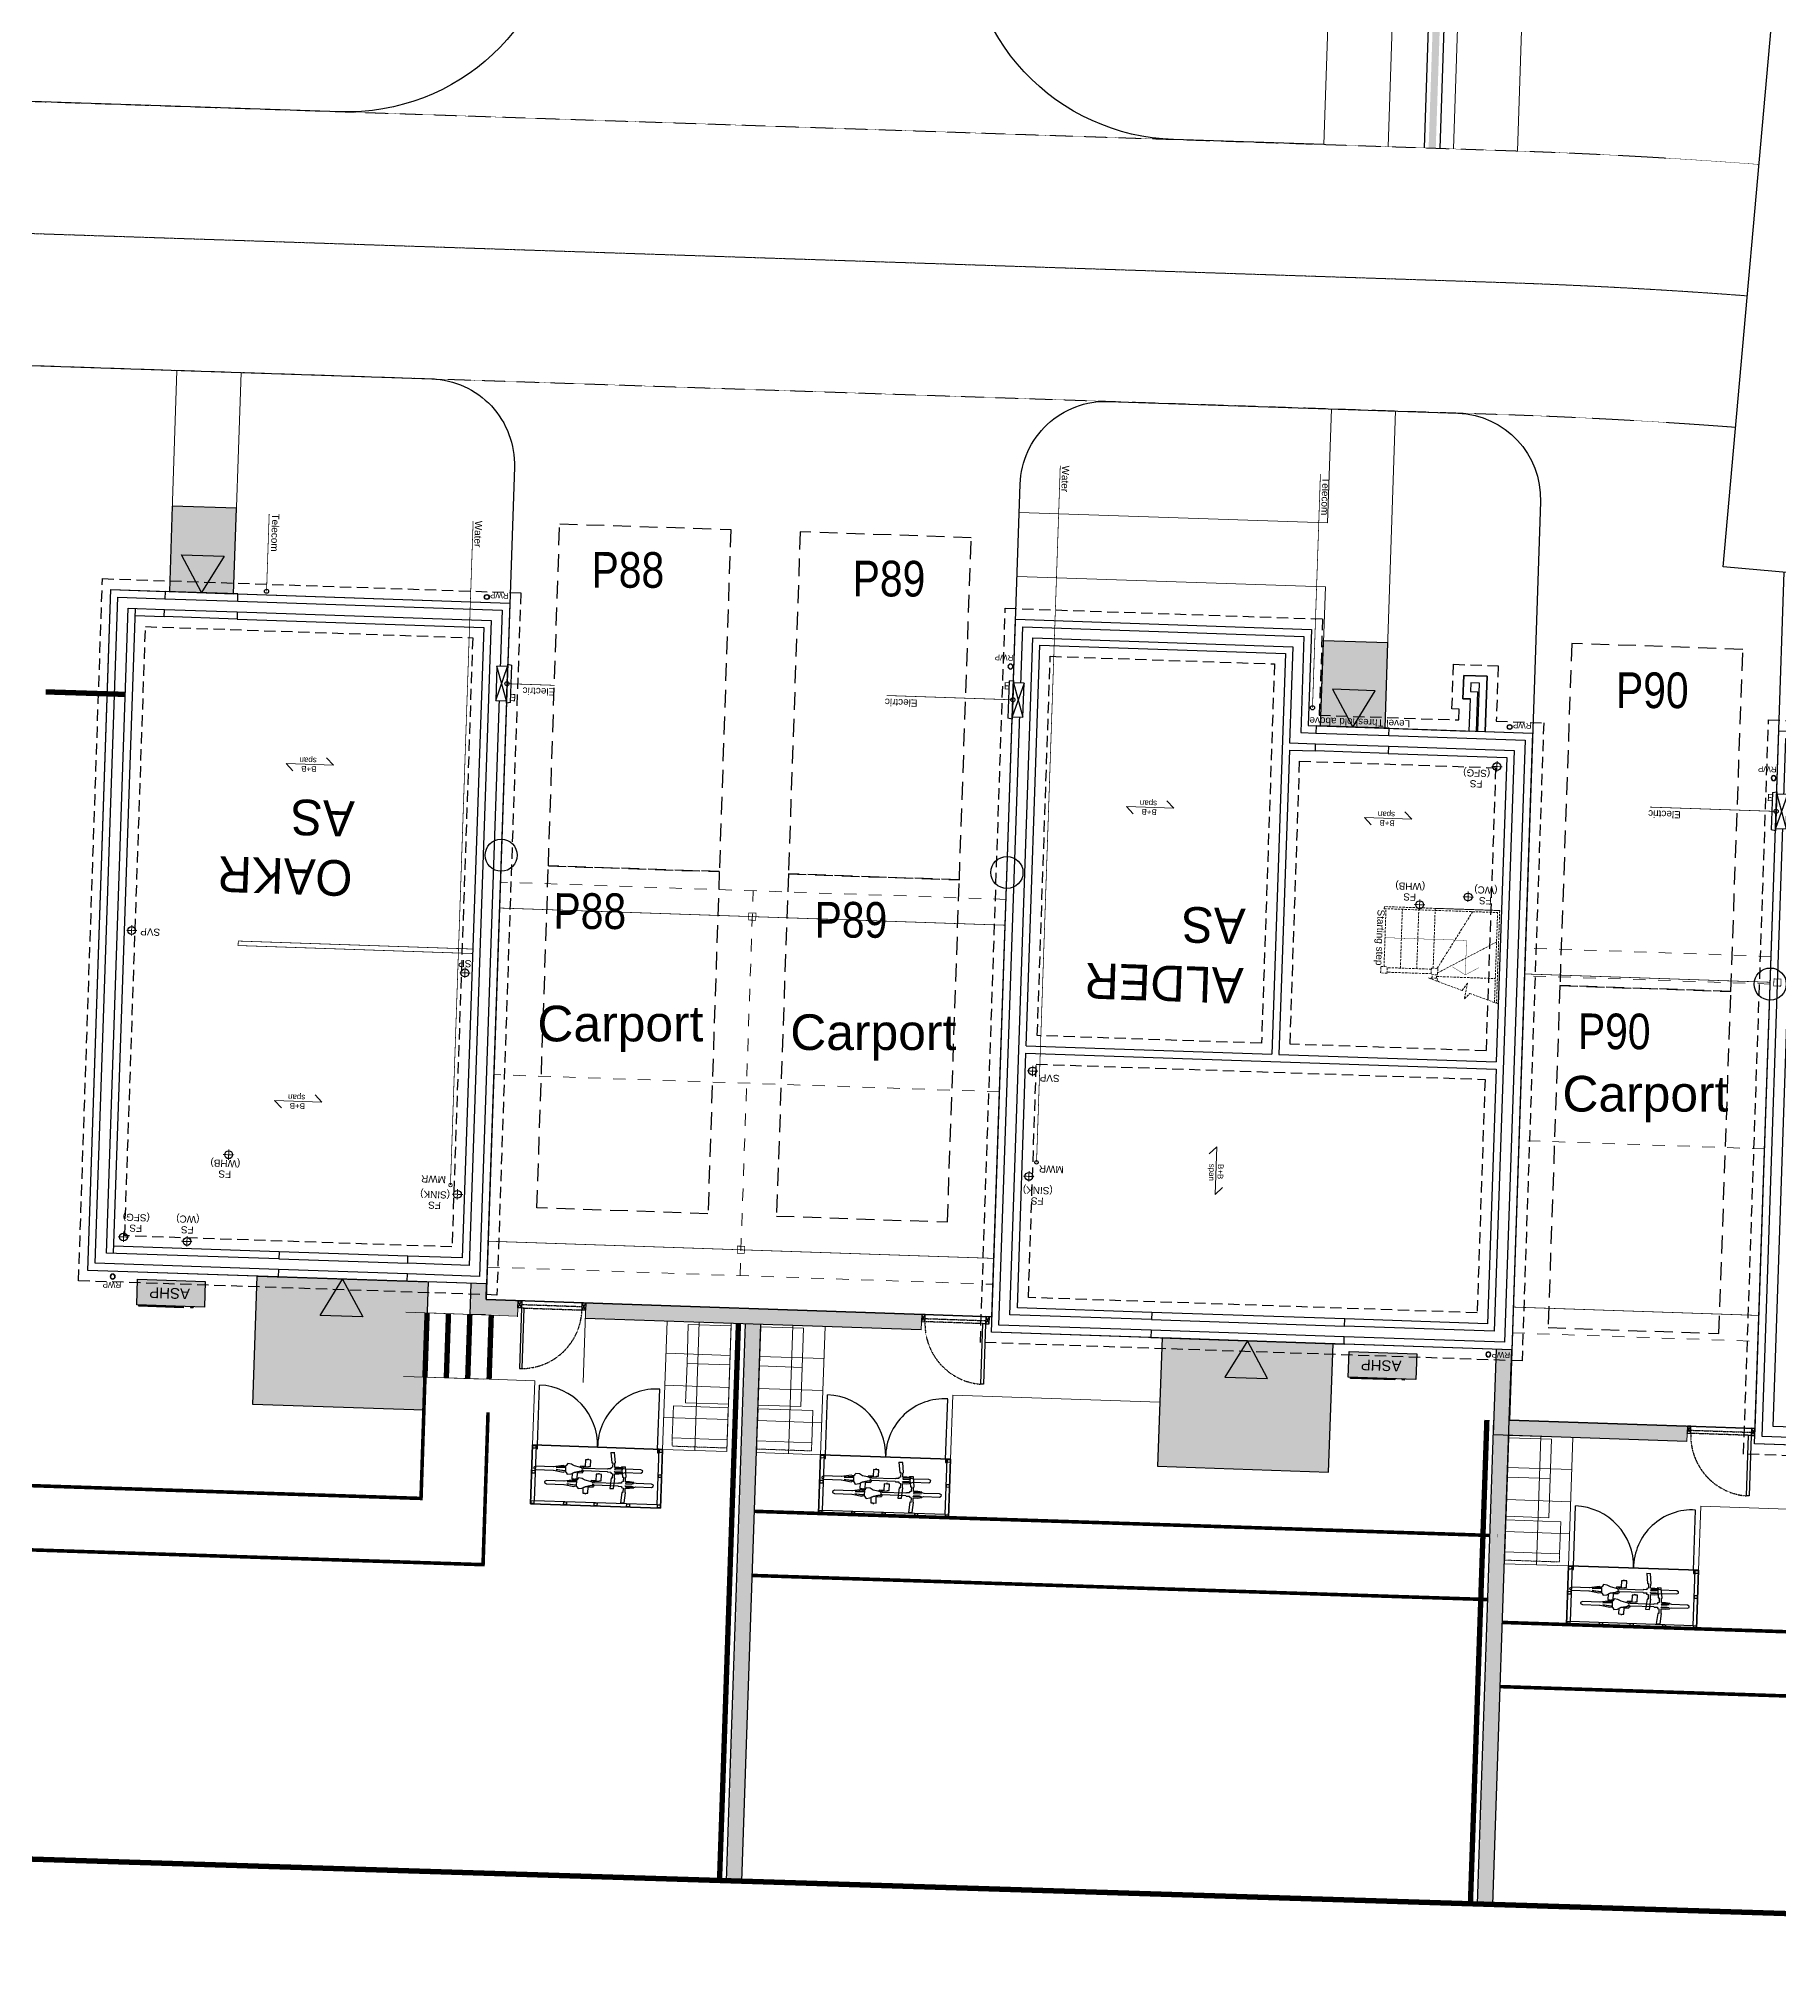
# Model space of a CAD drawing. Extents: x 287880777 to 288144713, y 62793326 to 63089570.
# Drawn here: x 288044754 to 288069168, y 62807859 to 62835042 of the extents above; entities that cross this region are included whole.
import ezdxf

# ---------------------------------------------------------------- set-up
doc = ezdxf.new("R2010")
doc.units = 0
doc.set_wipeout_variables(frame=1)
for name, pattern in [('CENTER', [2, 1.25, -0.25, 0.25, -0.25]), ('CENTER2', [28.575, 19.05, -3.175, 3.175, -3.175]), ('Dash', [6.35, 3.175, -3.175]), ('DASHED', [1.4, 0.7, -0.7]), ('DASHED2', [0.375, 0.25, -0.125]), ('HIDDEN', [9.525, 6.35, -3.175])]:
    doc.linetypes.add(name, pattern=pattern)
doc.layers.get('0').update_dxf_attribs({"color": 252})
for name, color, linetype, lineweight in [('EXP - HIGHWAY CENTRELINE', 3, 'CENTER2', 18), ('EXP - HIGHWAY FOOTWAY', 3, 'Continuous', 25), ('EXP - PRIVATE CHANNEL', 3, 'DASHED2', 9), ('EXP - STEPS', 240, 'Continuous', 18), ('NAR BIN STORAGE', 2, 'Continuous', 0), ('NAR CARPORT ROOF', 10, 'Continuous', 0), ('NAR CARPORT TEXT', 10, 'Continuous', 0), ('NAR CBF', 34, 'FENCELINE2', 0), ('NAR M4(2)', 94, 'Continuous', 30), ('NAR PATHS', 3, 'Continuous', 0), ('Wain-Text', 2, 'Continuous', 25)]:
    doc.layers.add(name, color=color, linetype=linetype, lineweight=lineweight)
for name, color, linetype in [('NAR DETAIL', 2, 'Continuous'), ('NAR EXTERNAL WALLS', 2, 'Continuous'), ('NAR PARKING', 7, 'DASHED2'), ('NAR PATIO', 3, 'Continuous'), ('NAR PRIVATE DRIVE', 6, 'Continuous'), ('NAR PRIVATE PATH HATCH', 8, 'Continuous'), ('NAR ROLLOVERS', 76, 'DASHED'), ('Wain-Drainage Foul', 6, 'Continuous'), ('Wain-Drainage Foul Text', 2, 'Continuous'), ('Wain-Electrics', 3, 'Continuous'), ('Wain-Foundation acessories', 9, 'Continuous'), ('Wain-Foundation Line', 9, 'Continuous'), ('Wain-Meter box', 9, 'Continuous'), ('Wain-Part M', 10, 'Continuous'), ('Wain-RWP', 9, 'Continuous'), ('Wain-Services Run (Electric)', 10, 'Continuous'), ('Wain-Services Run (Telecom)', 190, 'Continuous'), ('Wain-Stair 1', 2, 'Continuous'), ('Wain-Stair numbers', 9, 'Continuous'), ('Wain-Wall (Cavity Wall - External Leaf)', 4, 'Continuous'), ('Wain-Wall (External)', 4, 'Continuous')]:
    doc.layers.add(name, color=color, linetype=linetype)
for name, color, linetype, true_color in [('NAR DOOR OPENINGS', 140, 'Continuous', 0x00bfff), ('NAR EV CHARGING POINT', 3, 'Continuous', 0x00ff00), ('NAR HOUSE TYPE NAMES', 1, 'Continuous', 0xff0000), ('RL-Fittings', 252, 'Continuous', 0x8f8f8e), ('Wain-Services Run (Water', 145, 'Continuous', 0x3481b8)]:
    doc.layers.add(name, color=color, linetype=linetype, true_color=true_color)
for name, color, linetype, lineweight, true_color in [('NAR Retaining Wall', 222, 'Continuous', 13, 0xcc0099), ('Wain-Mains Water Riser', 152, 'Continuous', 25, 0x2776bb), ('Wain-Mains Water Riser Text', 152, 'Continuous', 25, 0x2776bb)]:
    doc.layers.add(name, color=color, linetype=linetype, lineweight=lineweight, true_color=true_color)
doc.styles.add('DD Arial Narrow', font='ARIALN.TTF', dxfattribs={"height": 100})
doc.styles.get("Standard").update_dxf_attribs({"font": 'arial.ttf'})
doc.styles.add('XREF - ARCHITECT LAYOUT$0$DD Arial Narrow', font='ARIALN.TTF', dxfattribs={"height": 100})
doc.linetypes.add('FENCELINE2', pattern='A,0.25,-0.1,[132,ltypeshp.shx,S=0.1,R=0,X=-0.1,Y=0],-0.1,1', length=1.45)

# ---------------------------------------------------------------- blocks, each defined once
blk = doc.blocks.new('Stairs Subs (Alderwood)')
at = {"layer": 'Wain-Stair 1', "linetype": 'HIDDEN', "lineweight": 9, "ltscale": 5}
for p, q in [((107, 357), (107, 1658, 0)), ((136, 1649, 0), (136, 357)), ((546, 1598, 0), (556, 1592, 0)), ((917, 1388), (948, 1371)), ((948, 1337), (948, 1378, 0)), ((961, 1312), (136, 1312)), ((136, 800), (948, 1259)), ((486, 386), (956, 1198)), ((1038, 1337), (948, 1337)), ((948, 1198), (948, 1288)), ((948, 1288), (1038, 1288)), ((1038, 1198), (948, 1198)), ((961, 1337), (961, 1288)), ((1012, 1198), (1012, 386)), ((1025, 1337), (1025, 1288)), ((1038, 1348, 0), (1038, 1337)), ((1038, 1198), (1038, 1288)), ((1038, 1275), (1657, 1275)), ((1038, 1211), (1657, 1211)), ((1242, 1211), (1242, 386)), ((1472, 1211), (1472, 386)), ((1657, 1288), (1747, 1288)), ((1657, 1288), (1657, 1198)), ((1747, 1198), (1657, 1198)), ((1702, 1198), (1702, 386)), ((1747, 1288), (1747, 1198)), ((107, 357), (1726, 357)), ((1012, 386), (136, 386)), ((136, 357), (1012, 357)), ((1012, 386), (1012, 357)), ((1726, 386), (1012, 386)), ((1012, 357), (1012, 386)), ((1012, 357), (1726, 357)), ((1726, 357), (1726, 386))]:
    blk.add_line(p, q, dxfattribs=at)
at = {"layer": 'Wain-Stair 1', "linetype": 'HIDDEN', "lineweight": 9, "ltscale": 5, "elevation": 0}
blk.add_lwpolyline([(1073, 1336), (597, 1495), (522, 1388), (559, 1611), (486, 1533), (82, 1667)], dxfattribs=at)
at = {"layer": 'Wain-Stair numbers', "const_width": 5}
for points in [[(372, 1168), (372, 1168), (558, 1275), (744, 1168), (744, 1168)], [(558, 1275), (558, 792), (1702, 792)]]:
    blk.add_lwpolyline(points, dxfattribs=at)
at = {"layer": 'Wain-Stair numbers', "insert": (1719, 792), "char_height": 100, "width": 1584.27, "attachment_point": 2, "rotation": 90, "line_spacing_factor": 0.9}
blk.add_mtext('Starting step ', dxfattribs=at)
blk = doc.blocks.new('Drainage Pipe')
at = {"linetype": 'CENTER', "lineweight": 13, "ltscale": 20}
for p, q in [((-41681, 78687), (-41831, 78687)), ((-41756, 78762), (-41756, 78612))]:
    blk.add_line(p, q, dxfattribs=at)
blk.add_circle((-41756, 78687), 55)
blk = doc.blocks.new('RWP')
for radius in [35, 31.5]:
    blk.add_circle((35, 35), radius)
blk = doc.blocks.new('ASHP')
at = {"transparency": 33554457}
h = blk.add_hatch(color=256, dxfattribs=at)
h.dxf.hatch_style = 1
h.paths.add_polyline_path([(548853, -2506), (548853, -2866), (547903, -2866), (547903, -2506)])
at = {"flags": 128}
blk.add_lwpolyline([(548853, -2506), (548853, -2866), (547903, -2866), (547903, -2506)], close=True, dxfattribs=at)
for points in [[(548098, -2496), (548058, -2496), (548058, -2506), (548098, -2506)], [(548199, -2488), (548821, -2488), (548821, -2506), (548199, -2506)]]:
    blk.add_lwpolyline(points, close=True)
at = {"layer": 'Wain-Electrics', "lineweight": 0, "insert": (548112, -2609), "char_height": 150, "width": 2397.38, "attachment_point": 1, "line_spacing_factor": 0.9}
blk.add_mtext('\\A1;ASHP ', dxfattribs=at)
at = {"layer": 'Wain-Text', "lineweight": 0, "insert": (548112, -2609), "char_height": 150, "width": 2397.38, "attachment_point": 1, "line_spacing_factor": 0.9}
blk.add_mtext('\\A1;ASHP ', dxfattribs=at)
blk = doc.blocks.new('Span symbol - Beam & block')
at = {"linetype": 'Continuous', "lineweight": 13}
for p, q in [((-5342, 71790), (-6007, 71790)), ((-6007, 71790), (-5906, 71689)), ((-5442, 71890), (-5342, 71790))]:
    blk.add_line(p, q, dxfattribs=at)
at = {"insert": (-5770, 71896), "char_height": 80, "attachment_point": 1, "line_spacing_factor": 0.9}
blk.add_mtext('B+B\\Pspan', dxfattribs=at)
blk = doc.blocks.new('Wall mounted meter - Electric (Plan)')
blk.add_wipeout([(-7157, 85115), (-7157, 84635), (-7007, 84635), (-7007, 85115)])
for p, q in [((-7217, 85137), (-7157, 85147)), ((-7217, 85137), (-7217, 84613)), ((-7157, 85147), (-7157, 84603)), ((-7007, 85115), (-7157, 85115)), ((-7007, 84635), (-7007, 85115)), ((-7157, 84603), (-7217, 84613)), ((-7157, 84635), (-7007, 84635))]:
    blk.add_line(p, q)
at = {"color": 9}
for p, q in [((-7157, 85115), (-7007, 84635)), ((-7007, 85115), (-7157, 84635))]:
    blk.add_line(p, q, dxfattribs=at)
at = {"lineweight": 0, "insert": (-7368, 85117), "char_height": 100, "width": 133.81, "attachment_point": 1, "line_spacing_factor": 0.9}
blk.add_mtext('\\A1;\\pi78.42052,t378.42052;{\\fCalibri|b0|i0|c0|p34;E}', dxfattribs=at)
blk = doc.blocks.new('A$Cee92f38c')
at = {"layer": 'NAR M4(2)', "ltscale": 10, "transparency": 33554585}
h = blk.add_hatch(color=256, dxfattribs=at)
h.dxf.hatch_style = 1
h.paths.add_polyline_path([(0, 1.2), (0.9, 1.2), (0.9, 0), (0, 0)])
at = {"layer": 'NAR M4(2)', "ltscale": 0.25}
blk.add_lwpolyline([(0, 1.2), (0, 0), (0.9, 0), (0.9, 1.2)], close=True, dxfattribs=at)
blk = doc.blocks.new('A$C3d9247a0')
at = {"layer": 'NAR DOOR OPENINGS', "transparency": 33554610}
h = blk.add_hatch(color=256, dxfattribs=at)
h.dxf.hatch_style = 1
h.paths.add_polyline_path([(450, 1200), (150, 680), (750, 680)])
at = {"layer": 'NAR DOOR OPENINGS'}
blk.add_lwpolyline([(450, 1200), (150, 680), (750, 680)], close=True, dxfattribs=at)
at = {"layer": 'NAR M4(2)', "ltscale": 10, "transparency": 33554585, "xscale": -1000, "yscale": 1000, "zscale": 1000}
blk.add_blockref('A$Cee92f38c', (900, 0), dxfattribs=at)
blk = doc.blocks.new('A$C324e72f9')
at = {"layer": 'NAR DOOR OPENINGS', "transparency": 33554610}
h = blk.add_hatch(color=256, dxfattribs=at)
h.dxf.hatch_style = 1
h.paths.add_polyline_path([(1200, 0), (900, 520), (1500, 520)])
at = {"layer": 'NAR PRIVATE PATH HATCH', "transparency": 33554597}
h = blk.add_hatch(color=256, dxfattribs=at)
h.dxf.hatch_style = 1
h.paths.add_polyline_path([(2400, 0), (0, 0), (0, 1800), (2400, 1800)])
at = {"layer": 'NAR DOOR OPENINGS'}
blk.add_lwpolyline([(1200, 0), (900, 520), (1500, 520)], close=True, dxfattribs=at)
at = {"layer": 'NAR PATIO'}
blk.add_lwpolyline([(2400, 0), (0, 0), (0, 1800), (2400, 1800)], close=True, dxfattribs=at)
blk = doc.blocks.new('A$Cfbc31330')
at = {"layer": 'RL-Fittings', "ltscale": 0.859024}
for p, q in [((0, 0.288), (0.033, 0.305)), ((0.033, 0.305), (0.301, 0.305)), ((0.301, 0.305), (0.309, 0.305)), ((0.309, 0.305), (0.459, 0.331)), ((0.467, 0.314), (0.351, 0.297)), ((0.351, 0.297), (0.501, 0.306)), ((0.459, 0.331), (0.484, 0.322)), ((0.501, 0.306), (0.467, 0.314)), ((0.484, 0.322), (0.509, 0.331)), ((0.501, 0.322), (0.501, 0.239)), ((0.509, 0.339), (0.526, 0.364)), ((0.509, 0.331), (0.509, 0.339)), ((0.526, 0.364), (0.584, 0.356)), ((0.584, 0.356), (0.601, 0.347)), ((0.601, 0.431), (0.634, 0.431)), ((0.601, 0.347), (0.601, 0.431)), ((0.601, 0.347), (0.634, 0.331)), ((0.634, 0.331), (0.601, 0.347)), ((0.634, 0.439), (0.651, 0.439)), ((0.634, 0.431), (0.634, 0.439)), ((0.634, 0.331), (0.71, 0.314)), ((0.71, 0.314), (0.634, 0.331)), ((0.651, 0.439), (0.651, 0.431)), ((0.651, 0.431), (0.684, 0.431)), ((0.684, 0.431), (0.685, 0.331)), ((0.685, 0.331), (0.76, 0.331)), ((0.71, 0.314), (0.743, 0.306)), ((0.743, 0.306), (0.71, 0.314)), ((0.743, 0.306), (0.76, 0.289)), ((0.76, 0.289), (0.743, 0.306)), ((0.76, 0.331), (0.76, 0.314)), ((0.76, 0.314), (0.776, 0.314)), ((0.776, 0.314), (0.776, 0.297)), ((1.144, 0.298), (1.152, 0.306)), ((1.152, 0.306), (1.202, 0.306)), ((1.194, 0.561), (1.252, 0.561)), ((1.211, 0.402), (1.194, 0.561)), ((1.202, 0.323), (1.227, 0.331)), ((1.202, 0.306), (1.202, 0.323)), ((1.227, 0.402), (1.211, 0.402)), ((1.227, 0.331), (1.227, 0.402)), ((1.252, 0.561), (1.269, 0.402)), ((1.269, 0.402), (1.261, 0.394)), ((1.265, 0.398), (1.261, 0.331)), ((1.261, 0.331), (1.327, 0.331)), ((1.269, 0.314), (1.261, 0.298)), ((1.386, 0.315), (1.269, 0.314)), ((1.327, 0.331), (1.394, 0.323)), ((1.352, 0.298), (1.386, 0.306)), ((1.394, 0.323), (1.394, 0.315)), ((1.394, 0.315), (1.428, 0.306)), ((1.428, 0.306), (1.67, 0.306)), ((1.67, 0.306), (1.698, 0.292)), ((0, 0.272), (0, 0.288)), ((0.033, 0.255), (0, 0.272)), ((0.301, 0.255), (0.033, 0.255)), ((0.309, 0.255), (0.301, 0.255)), ((0.459, 0.23), (0.309, 0.255)), ((0.468, 0.247), (0.351, 0.264)), ((0.351, 0.264), (0.501, 0.255)), ((0.484, 0.239), (0.459, 0.23)), ((0.501, 0.255), (0.468, 0.247)), ((0.509, 0.23), (0.484, 0.239)), ((0.509, 0.222), (0.509, 0.23)), ((0.526, 0.197), (0.509, 0.222)), ((0.584, 0.205), (0.526, 0.197)), ((0.601, 0.214), (0.584, 0.205)), ((0.635, 0.231), (0.601, 0.214)), ((0.71, 0.247), (0.635, 0.231)), ((0.743, 0.256), (0.71, 0.247)), ((0.726, 0.247), (0.718, 0.247)), ((0.726, 0.231), (0.726, 0.247)), ((0.801, 0.231), (0.726, 0.231)), ((0.76, 0.272), (0.743, 0.256)), ((0.76, 0.289), (0.76, 0.281)), ((0.76, 0.281), (0.76, 0.289)), ((0.76, 0.247), (0.76, 0.239)), ((0.776, 0.247), (0.76, 0.247)), ((0.76, 0.239), (0.852, 0.239)), ((0.776, 0.297), (1.144, 0.298)), ((0.776, 0.264), (0.776, 0.247)), ((1.144, 0.264), (0.776, 0.264)), ((0.802, 0.13), (0.801, 0.231)), ((0.835, 0.13), (0.802, 0.13)), ((0.835, 0.122), (0.835, 0.13)), ((0.852, 0.122), (0.835, 0.122)), ((0.852, 0.239), (0.852, 0.231)), ((0.852, 0.231), (0.885, 0.231)), ((0.885, 0.131), (0.852, 0.13)), ((0.852, 0.13), (0.852, 0.122)), ((0.885, 0.231), (0.885, 0.131)), ((1.152, 0.256), (1.144, 0.264)), ((1.202, 0.256), (1.152, 0.256)), ((1.194, 0.001), (1.211, 0.16)), ((1.194, 0), (1.253, 0)), ((1.202, 0.239), (1.202, 0.256)), ((1.227, 0.231), (1.202, 0.239)), ((1.211, 0.16), (1.227, 0.16)), ((1.227, 0.16), (1.227, 0.231)), ((1.269, 0.16), (1.252, 0.001)), ((1.261, 0.298), (1.352, 0.298)), ((1.261, 0.264), (1.352, 0.264)), ((1.269, 0.248), (1.261, 0.264)), ((1.261, 0.231), (1.261, 0.168)), ((1.327, 0.231), (1.261, 0.231)), ((1.261, 0.168), (1.269, 0.16)), ((1.386, 0.248), (1.269, 0.248)), ((1.394, 0.239), (1.327, 0.231)), ((1.352, 0.264), (1.386, 0.256)), ((1.428, 0.256), (1.394, 0.248)), ((1.394, 0.248), (1.394, 0.239)), ((1.67, 0.256), (1.428, 0.256)), ((1.698, 0.271), (1.67, 0.256)), ((1.698, 0.292), (1.698, 0.271))]:
    blk.add_line(p, q, dxfattribs=at)

msp = doc.modelspace()

# ---------------------------------------------------------------- linework, layer by layer
at = {"layer": 'EXP - HIGHWAY CENTRELINE', "ltscale": 0.15, "flags": 128}
msp.add_lwpolyline([(288068721, 62831436, 0.010665), (288065313, 62831622), (288024996, 62832964)], format="xyb", dxfattribs=at)
at = {"layer": 'EXP - HIGHWAY FOOTWAY', "flags": 128}
msp.add_lwpolyline([(288070374, 62827460), (288068382, 62827638), (288069164, 62836403), (288071156, 62836225)], dxfattribs=at)
at = {"layer": 'EXP - PRIVATE CHANNEL', "ltscale": 2.5, "flags": 128}
for points in [[(288068885, 62833279, 0.01074), (288065375, 62833471), (288041175, 62834277, -0.346802), (288038336, 62836672), (288025134, 62837112)], [(288068556, 62829593, 0.010587), (288065252, 62829773), (288024935, 62831115)]]:
    msp.add_lwpolyline(points, format="xyb", dxfattribs=at)
at = {"layer": 'EXP - STEPS'}
for p, q in [((288051101, 62817143), (288049901, 62817183)), ((288051071, 62816244), (288049871, 62816284))]:
    msp.add_line(p, q, dxfattribs=at)
at = {"layer": 'EXP - STEPS', "const_width": 75}
for points in [[(288050171, 62816274), (288050201, 62817173)], [(288050471, 62816264), (288050501, 62817163)], [(288050771, 62816254), (288050801, 62817153)], [(288051071, 62816244), (288051101, 62817143)]]:
    msp.add_lwpolyline(points, dxfattribs=at)
at = {"layer": 'NAR BIN STORAGE'}
for points in [[(288054446, 62816444), (288053847, 62816465), (288053865, 62817014), (288054465, 62816994)], [(288054863, 62816430), (288055463, 62816410), (288055482, 62816959), (288054882, 62816980)], [(288054427, 62815894), (288053828, 62815915), (288053847, 62816465), (288054446, 62816444)], [(288054844, 62815880), (288055444, 62815860), (288055463, 62816410), (288054863, 62816430)], [(288054410, 62815395), (288053641, 62815421), (288053656, 62815871), (288054426, 62815845)], [(288054827, 62815381), (288055597, 62815354), (288055612, 62815804), (288054843, 62815830)], [(288065354, 62814872), (288065954, 62814852), (288065973, 62815402), (288065373, 62815422)], [(288065336, 62814323), (288065935, 62814302), (288065954, 62814852), (288065354, 62814872)], [(288065319, 62813823), (288066088, 62813797), (288066104, 62814246), (288065334, 62814273)]]:
    msp.add_lwpolyline(points, close=True, dxfattribs=at)
at = {"layer": 'NAR BIN STORAGE', "linetype": 'Dash', "ltscale": 0.025}
for points in [[(288053641, 62815421), (288053637, 62815306), (288054407, 62815280), (288054410, 62815395)], [(288055597, 62815354), (288055593, 62815239), (288054824, 62815266), (288054827, 62815381)], [(288066088, 62813797), (288066084, 62813682), (288065315, 62813708), (288065319, 62813823)]]:
    msp.add_lwpolyline(points, dxfattribs=at)
at = {"layer": 'NAR CARPORT ROOF', "linetype": 'DASHED', "ltscale": 250}
for points in [[(288058323, 62822973), (288051227, 62823215)], [(288054591, 62817697), (288054775, 62823094)], [(288069055, 62822173), (288065606, 62822291)], [(288069042, 62821786), (288065593, 62821903)], [(288058231, 62820275), (288051135, 62820516)], [(288068963, 62819475), (288065515, 62819592)], [(288051043, 62817818), (288058139, 62817576)], [(288065423, 62816894), (288068871, 62816776)]]:
    msp.add_lwpolyline(points, dxfattribs=at)
at = {"layer": 'NAR CARPORT ROOF', "linetype": 'CENTER', "ltscale": 250, "transparency": 33554559, "const_width": 10}
for points in [[(288051215, 62822852), (288058311, 62822611)], [(288065594, 62821928), (288069043, 62821811)], [(288051056, 62818180), (288058152, 62817939)], [(288065435, 62817256), (288068884, 62817139)]]:
    msp.add_lwpolyline(points, dxfattribs=at)
for points in [[(288054814, 62822780), (288054811, 62822680), (288054711, 62822683), (288054714, 62822783)], [(288069194, 62821856), (288069190, 62821756), (288069090, 62821759), (288069094, 62821859)], [(288054652, 62818008), (288054655, 62818108), (288054555, 62818111), (288054552, 62818011)]]:
    msp.add_lwpolyline(points, close=True, dxfattribs=at)
at = {"layer": 'NAR CBF', "ltscale": 1200, "transparency": 33554687, "const_width": 75}
for points in [[(288044850, 62825883), (288045960, 62825848)], [(288096803, 62807896), (288076095, 62808540), (288054640, 62809205), (288045485, 62809489), (288023178, 62810179), (288023608, 62819165), (288025512, 62819100)], [(288054303, 62809215), (288054568, 62817025)], [(288064836, 62808889), (288065067, 62815674)]]:
    msp.add_lwpolyline(points, dxfattribs=at)
at = {"layer": 'NAR DETAIL', "flags": 128}
for points in [[(288051528, 62817344), (288051524, 62817244), (288051474, 62817246), (288051478, 62817346)], [(288052427, 62817313), (288052424, 62817213), (288052374, 62817215), (288052377, 62817315)], [(288051524, 62817244), (288051495, 62816394), (288051533, 62816393), (288051562, 62817243)], [(288057139, 62817153), (288057135, 62817053), (288057185, 62817051), (288057189, 62817151)], [(288058038, 62817122), (288058035, 62817022), (288058085, 62817021), (288058088, 62817121)], [(288058035, 62817022), (288058006, 62816173), (288057968, 62816174), (288057997, 62817024)], [(288067880, 62815587), (288067877, 62815487), (288067927, 62815485), (288067930, 62815585)], [(288068776, 62815456), (288068748, 62814607), (288068710, 62814608), (288068738, 62815458)], [(288068780, 62815556), (288068776, 62815456), (288068826, 62815455), (288068830, 62815555)]]:
    msp.add_lwpolyline(points, close=True, dxfattribs=at)
for points in [[(288051474, 62817246), (288051528, 62817344)], [(288051524, 62817244), (288051478, 62817346)], [(288052374, 62817215), (288052427, 62817313)], [(288052424, 62817213), (288052377, 62817315)], [(288057135, 62817053), (288057189, 62817151)], [(288057185, 62817051), (288057139, 62817153)], [(288058035, 62817022), (288058088, 62817121)], [(288058085, 62817021), (288058038, 62817122)], [(288067877, 62815487), (288067930, 62815585)], [(288067927, 62815485), (288067880, 62815587)], [(288068776, 62815456), (288068830, 62815555)], [(288068826, 62815455), (288068780, 62815556)]]:
    msp.add_lwpolyline(points, dxfattribs=at)
at = {"layer": 'NAR DETAIL', "linetype": 'DASHED', "ltscale": 0.005, "flags": 128}
for points in [[(288051524, 62817244), (288052374, 62817215), (288052375, 62817259), (288051526, 62817288)], [(288058035, 62817022), (288057185, 62817051), (288057187, 62817095), (288058036, 62817066)], [(288068776, 62815456), (288067927, 62815485), (288067928, 62815529), (288068778, 62815500)]]:
    msp.add_lwpolyline(points, close=True, dxfattribs=at)
at = {"layer": 'NAR DETAIL', "ltscale": 0.5}
for points in [[(288051653, 62814498), (288051681, 62815323), (288053505, 62815260), (288053477, 62814436), (288051653, 62814498)], [(288055693, 62814361), (288055721, 62815185), (288057545, 62815123), (288057517, 62814299), (288055693, 62814361)], [(288066185, 62812803), (288066213, 62813627), (288068037, 62813565), (288068008, 62812741), (288066185, 62812803)]]:
    msp.add_lwpolyline(points, dxfattribs=at)
for points in [[(288051681, 62815323), (288051653, 62814498), (288053477, 62814436), (288053505, 62815260)], [(288055721, 62815185), (288055693, 62814361), (288057517, 62814299), (288057545, 62815123)], [(288066213, 62813627), (288066185, 62812803), (288068008, 62812741), (288068037, 62813565)]]:
    msp.add_lwpolyline(points, close=True, dxfattribs=at)
at = {"layer": 'NAR DETAIL', "linetype": 'DASHED', "ltscale": 0.2}
for centre, start, end in [((288051524, 62817244), 270.4714, 358.0516), ((288058035, 62817022), 178.0516, 265.6317), ((288068776, 62815456), 178.0516, 265.6317)]:
    msp.add_arc(centre, 850, start, end, dxfattribs=at)
at = {"layer": 'NAR EV CHARGING POINT'}
for centre in [(288051240, 62823592), (288058335, 62823350), (288069042, 62821786)]:
    msp.add_circle(centre, 225, dxfattribs=at)
at = {"layer": 'NAR EXTERNAL WALLS'}
for points in [[(288064192, 62833511), (288064356, 62838438)], [(288064571, 62838436), (288064407, 62833504)], [(288051021, 62817146), (288050806, 62817153), (288050821, 62817588)], [(288058124, 62817120), (288051028, 62817361), (288051036, 62817581)], [(288057131, 62816938), (288052420, 62817098)], [(288054402, 62809212), (288054668, 62817022)], [(288054617, 62809206), (288054883, 62817015)], [(288067873, 62815372), (288065159, 62815464), (288065200, 62816664)], [(288068830, 62815555), (288065381, 62815672), (288065415, 62816656)], [(288064936, 62808886), (288065166, 62815671)], [(288065151, 62808879), (288065381, 62815664)]]:
    msp.add_lwpolyline(points, dxfattribs=at)
at = {"layer": 'NAR PARKING', "ltscale": 1000}
for points in [[(288054460, 62828161), (288054300, 62823363), (288051902, 62823443), (288052061, 62828240)], [(288055435, 62828128), (288055269, 62823331), (288057667, 62823247), (288057834, 62828044)], [(288066258, 62826563), (288066091, 62821765), (288068490, 62821682), (288068657, 62826479)], [(288054300, 62823363), (288054141, 62818566), (288051742, 62818646), (288051902, 62823443)], [(288055269, 62823330), (288055102, 62818533), (288057500, 62818450), (288057667, 62823247)], [(288066091, 62821765), (288065925, 62816968), (288068323, 62816885), (288068490, 62821682)]]:
    msp.add_lwpolyline(points, close=True, dxfattribs=at)
at = {"layer": 'NAR PATHS'}
for points in [[(288057825, 62838358), (288062936, 62838188), (288062946, 62838489), (288063845, 62838459), (288063681, 62833528)], [(288064598, 62833497), (288064762, 62838429), (288065662, 62838399), (288065498, 62833467)], [(288062782, 62833558), (288062906, 62837288), (288057795, 62837458)], [(288046692, 62830391), (288046587, 62827290), (288047486, 62827259), (288047592, 62830361)], [(288062886, 62829852), (288062831, 62828254), (288058508, 62828399)], [(288051478, 62817346), (288051470, 62817131), (288050201, 62817174)], [(288052427, 62817313), (288052389, 62816199)], [(288051470, 62817131), (288051470, 62817120)], [(288053955, 62815245), (288054016, 62817044)], [(288057139, 62817153), (288057131, 62816938)], [(288055272, 62815200), (288055333, 62816999)], [(288053551, 62816610), (288054451, 62816579)], [(288055767, 62816534), (288054868, 62816565)], [(288050990, 62816247), (288050171, 62816274)], [(288051071, 62816244), (288051712, 62816222), (288051681, 62815323)], [(288053536, 62816160), (288054435, 62816129)], [(288055752, 62816085), (288054852, 62816115)], [(288060480, 62815924), (288057575, 62816022), (288057544, 62815123), (288055721, 62815185)], [(288053521, 62815710), (288054420, 62815680)], [(288055737, 62815635), (288054837, 62815665)], [(288065763, 62813643), (288065824, 62815442)], [(288067880, 62815587), (288067873, 62815372)], [(288053505, 62815260), (288051681, 62815321)], [(288066258, 62814977), (288065359, 62815007)], [(288066243, 62814527), (288065344, 62814557)], [(288071185, 62814359), (288068067, 62814464), (288068036, 62813565), (288066213, 62813627)], [(288066228, 62814077), (288065328, 62814108)]]:
    msp.add_lwpolyline(points, dxfattribs=at)
for points in [[(288054405, 62815230), (288053505, 62815260), (288053567, 62817059), (288054466, 62817029)], [(288054822, 62815216), (288055721, 62815185), (288055783, 62816984), (288054883, 62817015)], [(288065313, 62813658), (288066213, 62813627), (288066274, 62815426), (288065374, 62815457)]]:
    msp.add_lwpolyline(points, close=True, dxfattribs=at)
at = {"layer": 'NAR PRIVATE DRIVE'}
msp.add_lwpolyline([(288062782, 62833558), (288060669, 62833628, -0.414214), (288057771, 62836726), (288058141, 62847859), (288052444, 62848048), (288052074, 62836916, -0.414213), (288048976, 62834017), (288041715, 62834259, -0.414214), (288038816, 62837357), (288039187, 62848489), (288033490, 62848679)], format="xyb", dxfattribs=at)
at = {"layer": 'NAR Retaining Wall', "linetype": 'DASHED', "ltscale": 250}
for points, const_width in [([(288064464, 62838437), (288064300, 62833507)], 100), ([(288054510, 62809209), (288054776, 62817018)], 200), ([(288065043, 62808882), (288065267, 62815461)], 200)]:
    msp.add_lwpolyline(points, dxfattribs=dict(at, const_width=const_width))
at = {"layer": 'NAR Retaining Wall', "linetype": 'Continuous', "ltscale": 250, "const_width": 200}
for points in [[(288051474, 62817238), (288050917, 62817257), (288050928, 62817585)], [(288057135, 62817046), (288052423, 62817206)], [(288067877, 62815479), (288065270, 62815568), (288065307, 62816660)]]:
    msp.add_lwpolyline(points, dxfattribs=at)
at = {"layer": 'NAR ROLLOVERS', "ltscale": 500, "const_width": 50}
for points in [[(288050171, 62816274), (288050116, 62814573), (288035311, 62815058)], [(288051056, 62815779), (288050986, 62813644), (288035280, 62814158)], [(288065111, 62814054), (288054794, 62814392)], [(288065219, 62814051), (288065216, 62814051)], [(288065081, 62813155), (288054763, 62813493)], [(288075603, 62812496), (288065285, 62812834)], [(288075572, 62811597), (288065254, 62811934)]]:
    msp.add_lwpolyline(points, dxfattribs=at)
at = {"layer": 'RL-Fittings', "ltscale": 0.859024}
for p, q in [((288051751, 62815320), (288051780, 62816162)), ((288053435, 62815263), (288053464, 62816105)), ((288055791, 62815183), (288055820, 62816025)), ((288057475, 62815125), (288057504, 62815967)), ((288066283, 62813625), (288066311, 62814467)), ((288067967, 62813568), (288067995, 62814410))]:
    msp.add_line(p, q, dxfattribs=at)
at = {"layer": 'RL-Fittings', "ltscale": 0.859024, "flags": 128}
for points in [[(288051751, 62815320), (288051681, 62815323), (288051653, 62814498), (288053477, 62814436), (288053505, 62815260), (288053455, 62815262)], [(288051731, 62815321), (288051705, 62814546), (288053429, 62814488), (288053455, 62815262)], [(288055791, 62815183), (288055721, 62815185), (288055693, 62814361), (288057517, 62814299), (288057545, 62815123), (288057495, 62815125)], [(288055771, 62815183), (288055745, 62814409), (288057469, 62814350), (288057495, 62815125)], [(288066283, 62813625), (288066213, 62813627), (288066185, 62812803), (288068008, 62812741), (288068037, 62813565), (288067987, 62813567)], [(288066263, 62813626), (288066236, 62812851), (288067960, 62812793), (288067987, 62813567)]]:
    msp.add_lwpolyline(points, dxfattribs=at)
for points in [[(288051685, 62815277), (288051686, 62815317), (288051726, 62815316), (288051725, 62815276), (288051685, 62815277)], [(288051730, 62815271), (288051750, 62815270), (288051751, 62815320), (288051731, 62815321), (288051730, 62815271)], [(288053434, 62815213), (288053454, 62815212), (288053455, 62815262), (288053435, 62815263), (288053434, 62815213)], [(288053459, 62815217), (288053460, 62815257), (288053500, 62815256), (288053499, 62815216), (288053459, 62815217)], [(288055725, 62815140), (288055726, 62815180), (288055766, 62815179), (288055765, 62815139), (288055725, 62815140)], [(288055770, 62815133), (288055790, 62815133), (288055791, 62815183), (288055771, 62815183), (288055770, 62815133)], [(288051673, 62814927), (288051674, 62814967), (288051714, 62814965), (288051713, 62814925), (288051673, 62814927)], [(288053447, 62814866), (288053448, 62814906), (288053488, 62814905), (288053487, 62814865), (288053447, 62814866)], [(288057474, 62815075), (288057494, 62815075), (288057495, 62815125), (288057475, 62815125), (288057474, 62815075)], [(288057499, 62815080), (288057500, 62815120), (288057540, 62815118), (288057539, 62815078), (288057499, 62815080)], [(288055713, 62814789), (288055714, 62814829), (288055754, 62814828), (288055753, 62814788), (288055713, 62814789)], [(288057487, 62814729), (288057488, 62814769), (288057528, 62814768), (288057527, 62814728), (288057487, 62814729)], [(288051659, 62814503), (288051660, 62814543), (288051700, 62814541), (288051699, 62814501), (288051659, 62814503)], [(288052116, 62814487), (288052118, 62814527), (288052158, 62814526), (288052156, 62814486), (288052116, 62814487)], [(288052544, 62814473), (288052546, 62814513), (288052586, 62814511), (288052584, 62814471), (288052544, 62814473)], [(288053000, 62814457), (288053001, 62814497), (288053041, 62814496), (288053040, 62814456), (288053000, 62814457)], [(288053433, 62814442), (288053434, 62814482), (288053474, 62814481), (288053472, 62814441), (288053433, 62814442)], [(288055698, 62814365), (288055700, 62814405), (288055740, 62814404), (288055738, 62814364), (288055698, 62814365)], [(288056156, 62814350), (288056158, 62814390), (288056198, 62814388), (288056196, 62814348), (288056156, 62814350)], [(288056584, 62814335), (288056586, 62814375), (288056626, 62814374), (288056624, 62814334), (288056584, 62814335)], [(288057040, 62814320), (288057041, 62814360), (288057081, 62814358), (288057080, 62814318), (288057040, 62814320)], [(288057472, 62814305), (288057474, 62814345), (288057514, 62814344), (288057512, 62814304), (288057472, 62814305)], [(288066216, 62813582), (288066217, 62813622), (288066257, 62813621), (288066256, 62813581), (288066216, 62813582)], [(288066261, 62813576), (288066281, 62813575), (288066283, 62813625), (288066263, 62813626), (288066261, 62813576)], [(288067965, 62813518), (288067985, 62813517), (288067987, 62813567), (288067967, 62813568), (288067965, 62813518)], [(288067990, 62813522), (288067991, 62813562), (288068031, 62813561), (288068030, 62813521), (288067990, 62813522)], [(288066204, 62813232), (288066205, 62813272), (288066245, 62813270), (288066244, 62813230), (288066204, 62813232)], [(288067978, 62813171), (288067979, 62813211), (288068019, 62813210), (288068018, 62813170), (288067978, 62813171)], [(288066190, 62812808), (288066191, 62812848), (288066231, 62812846), (288066230, 62812806), (288066190, 62812808)], [(288066648, 62812792), (288066649, 62812832), (288066689, 62812831), (288066688, 62812791), (288066648, 62812792)], [(288067075, 62812778), (288067077, 62812818), (288067117, 62812816), (288067115, 62812776), (288067075, 62812778)], [(288067531, 62812762), (288067532, 62812802), (288067572, 62812801), (288067571, 62812761), (288067531, 62812762)], [(288067964, 62812747), (288067965, 62812787), (288068005, 62812786), (288068004, 62812746), (288067964, 62812747)]]:
    msp.add_lwpolyline(points, close=True, dxfattribs=at)
at = {"layer": 'RL-Fittings', "ltscale": 0.859024}
for centre, radius, start, end in [((288051745, 62815314), 849, 358.4552, 87.6479), ((288053414, 62815286), 821, 86.5101, 179.593), ((288055785, 62815177), 849, 358.4552, 87.6479), ((288057454, 62815148), 821, 86.5101, 179.593), ((288066276, 62813619), 849, 358.4552, 87.6479), ((288067945, 62813591), 821, 86.5101, 179.593)]:
    msp.add_arc(centre, radius, start, end, dxfattribs=at)
at = {"layer": 'Wain-Foundation Line', "linetype": 'HIDDEN', "ltscale": 25}
for points in [[(288045647, 62827471), (288051515, 62827272), (288051180, 62817425), (288045312, 62817625)], [(288065560, 62816501), (288057962, 62816760), (288058312, 62827056), (288062762, 62826905), (288062716, 62825556), (288064675, 62825489), (288064680, 62825639), (288064577, 62825643), (288064599, 62826270), (288065226, 62826248), (288065199, 62825471), (288065864, 62825449)], [(288050550, 62818100), (288045960, 62818256), (288046251, 62826798), (288050841, 62826642)], [(288061906, 62820956), (288058761, 62821063), (288058942, 62826382), (288062087, 62826275)], [(288076266, 62814936), (288068668, 62815195), (288069018, 62825491), (288073468, 62825340), (288073422, 62823991), (288075381, 62823924), (288075386, 62824074), (288075283, 62824078), (288075305, 62824705), (288075932, 62824683), (288075905, 62823906), (288076570, 62823884)], [(288065055, 62820849), (288062306, 62820943), (288062441, 62824912), (288065190, 62824819)], [(288064930, 62817176), (288058636, 62817390), (288058747, 62820663), (288065041, 62820449)]]:
    msp.add_lwpolyline(points, close=True, dxfattribs=at)
at = {"layer": 'Wain-Mains Water Riser'}
msp.add_circle((288058750, 62819285), 25, dxfattribs=at)
at = {"layer": 'Wain-Mains Water Riser', "lineweight": 0}
msp.add_circle((288050529, 62818967), 25, dxfattribs=at)
at = {"layer": 'Wain-Services Run (Telecom)', "const_width": 10}
for points in [[(288062621, 62825660), (288062732, 62828940)], [(288047949, 62827294), (288047986, 62828377)]]:
    msp.add_lwpolyline(points, dxfattribs=at)
at = {"layer": 'Wain-Services Run (Telecom)'}
for centre in [(288047949, 62827294), (288062621, 62825660)]:
    msp.add_circle(centre, 29, dxfattribs=at)
at = {"layer": 'Wain-Services Run (Water', "const_width": 10}
for points in [[(288058750, 62819285), (288059083, 62829054)], [(288050529, 62818967), (288050847, 62828280)]]:
    msp.add_lwpolyline(points, dxfattribs=at)
at = {"layer": 'Wain-Wall (Cavity Wall - External Leaf)'}
for points in [[(288049933, 62817971), (288048124, 62818032), (288048121, 62817932), (288049930, 62817871)], [(288049925, 62817721), (288048116, 62817782), (288048112, 62817680), (288049921, 62817618)]]:
    msp.add_lwpolyline(points, close=True, dxfattribs=at)
at = {"layer": 'Wain-Wall (External)'}
for p, q in [((288045802, 62818011), (288046110, 62827053)), ((288046106, 62826953), (288046513, 62826939)), ((288047535, 62826904), (288050996, 62826787)), ((288050996, 62826787), (288050695, 62817945)), ((288064744, 62826115), (288064732, 62825787)), ((288065071, 62826104), (288064744, 62826115)), ((288064842, 62826009), (288064838, 62825886)), ((288064965, 62826005), (288064842, 62826009)), ((288064942, 62825330), (288064965, 62826005)), ((288065044, 62825326), (288065071, 62826104)), ((288064732, 62825787), (288064835, 62825784)), ((288064820, 62825334), (288064835, 62825784)), ((288064838, 62825886), (288064941, 62825883)), ((288064922, 62825331), (288064941, 62825883)), ((288062197, 62825071), (288062051, 62820801)), ((288062296, 62825067), (288062151, 62820798)), ((288058606, 62820918), (288062051, 62820801)), ((288058602, 62820818), (288065196, 62820594)), ((288062151, 62820798), (288065199, 62820694)), ((288048124, 62818032), (288045805, 62818111)), ((288050695, 62817945), (288049933, 62817971))]:
    msp.add_line(p, q, dxfattribs=at)
for points in [[(288048112, 62817680), (288045441, 62817771), (288045766, 62827317), (288046525, 62827291)], [(288048116, 62817782), (288045547, 62817870), (288045865, 62827211), (288046521, 62827189)], [(288047544, 62827154), (288051254, 62827028)], [(288047547, 62827257), (288051360, 62827127)], [(288051360, 62827127), (288051035, 62817580), (288049921, 62817618)], [(288048121, 62817932), (288045702, 62818014), (288046010, 62827056), (288046516, 62827039)], [(288047539, 62827004), (288051099, 62826883)], [(288051254, 62827028), (288050936, 62817686), (288049925, 62817721)], [(288051099, 62826883), (288050792, 62817841), (288049930, 62817871)], [(288060355, 62816828), (288058117, 62816905), (288058457, 62826901), (288062607, 62826760), (288062561, 62825411), (288062673, 62825407)], [(288060359, 62816931), (288058222, 62817004), (288058556, 62826795), (288062501, 62826661), (288062455, 62825312), (288062670, 62825305)], [(288060364, 62817081), (288058377, 62817148), (288058700, 62826640), (288062346, 62826516), (288062300, 62825167), (288062665, 62825155)], [(288058606, 62820918), (288058797, 62826537), (288062242, 62826420), (288062197, 62825071)], [(288063695, 62825372), (288065709, 62825304), (288065415, 62816656), (288063064, 62816736)], [(288063692, 62825270), (288065603, 62825205), (288065316, 62816762), (288063067, 62816839)], [(288071061, 62815264), (288068823, 62815340), (288069163, 62825336), (288073313, 62825195), (288073267, 62823846), (288073379, 62823842)], [(288071065, 62815366), (288068928, 62815439), (288069262, 62825230), (288073207, 62825096), (288073161, 62823747), (288073376, 62823740)], [(288062296, 62825067), (288062661, 62825055)], [(288063687, 62825120), (288065448, 62825060), (288065171, 62816917), (288063072, 62816989)], [(288063683, 62825020), (288065345, 62824964), (288065199, 62820694)], [(288071070, 62815516), (288069083, 62815583), (288069406, 62825075), (288073052, 62824951), (288073006, 62823602), (288073371, 62823590)], [(288060367, 62817181), (288058481, 62817245), (288058602, 62820818)], [(288065196, 62820594), (288065074, 62817021), (288063076, 62817089)]]:
    msp.add_lwpolyline(points, dxfattribs=at)
for points in [[(288047547, 62827257), (288046525, 62827291), (288046522, 62827189), (288047544, 62827154)], [(288047535, 62826904), (288046513, 62826939), (288046517, 62827039), (288047539, 62827004)], [(288063695, 62825372), (288062673, 62825407), (288062670, 62825305), (288063692, 62825270)], [(288063683, 62825020), (288062661, 62825055), (288062665, 62825155), (288063687, 62825120)], [(288063076, 62817089), (288060367, 62817181), (288060364, 62817081), (288063072, 62816989)], [(288063067, 62816839), (288060359, 62816931), (288060355, 62816828), (288063064, 62816736)]]:
    msp.add_lwpolyline(points, close=True, dxfattribs=at)
at = {"layer": 'Wain-Wall (External)', "linetype": 'HIDDEN', "ltscale": 25, "const_width": 10}
msp.add_lwpolyline([(288050840, 62822214), (288047550, 62822326), (288047552, 62822389), (288050842, 62822277)], close=True, dxfattribs=at)

# ---------------------------------------------------------------- block references
at = {"layer": 'NAR DETAIL'}
for p, rotation in [((288594578, 62796122), 178.0515644615262), ((288611572, 62795109), 178.0515738323665)]:
    msp.add_blockref('ASHP', p, dxfattribs=dict(at, rotation=rotation))
at = {"layer": 'NAR EV CHARGING POINT', "ltscale": 0.5, "xscale": -900.0000000000001, "yscale": 900.0000000000001, "zscale": 900, "rotation": 178.0515647238437}
for p in [(288051706, 62815255), (288051856, 62815054), (288055746, 62815118), (288055896, 62814917), (288066237, 62813560), (288066387, 62813359)]:
    msp.add_blockref('A$Cfbc31330', p, dxfattribs=at)
at = {"layer": 'NAR M4(2)', "xscale": -1, "rotation": 178.0515644615262}
msp.add_blockref('A$C3d9247a0', (288046627, 62828489), dxfattribs=at)
at = {"layer": 'NAR M4(2)', "rotation": 178.0515738323665}
msp.add_blockref('A$C3d9247a0', (288063675, 62826574), dxfattribs=at)
at = {"layer": 'NAR PATIO', "rotation": 178.0515644615262}
msp.add_blockref('A$C324e72f9', (288050216, 62817608), dxfattribs=at)
at = {"layer": 'NAR PATIO', "xscale": -1, "rotation": 178.0515738323664}
msp.add_blockref('A$C324e72f9', (288060510, 62816823), dxfattribs=at)
at = {"layer": 'Wain-Drainage Foul', "lineweight": 0}
for p, rotation in [((288104264, 62744774), 358.0515738323665), ((288103860, 62742946), 358.0515738323665), ((288103180, 62742837, 42), 358.0515738323665), ((288085113, 62742476, 0), 358.0515644615261), ((288089788, 62741881, 0), 358.0515644615261), ((288097751, 62740504), 358.0515738323665), ((288127479, 62858449), 88.05156446152617), ((288138704, 62858145), 88.0515738323665), ((287970565, 62779781), 268.0515644615261), ((288126004, 62857296), 88.05156446152617), ((288126894, 62857233), 88.05156446152617)]:
    msp.add_blockref('Drainage Pipe', p, dxfattribs=dict(at, rotation=rotation))
at = {"layer": 'Wain-Foundation acessories'}
for p, rotation in [((288045325, 62896808), 178.0515644615262), ((288057113, 62896205), 178.0515738323665), ((288060451, 62896050), 178.0515738323665), ((288045164, 62892082), 178.0515644615262), ((287989324, 62815939), 268.0515738323665)]:
    msp.add_blockref('Span symbol - Beam & block', p, dxfattribs=dict(at, rotation=rotation))
at = {"layer": 'Wain-RWP'}
for p, rotation in [((288051074, 62827247, 0), 178.0515644615262), ((288065423, 62825424, 0), 178.0515738323665)]:
    msp.add_blockref('RWP', p, dxfattribs=dict(at, rotation=rotation))
at = {"layer": 'Wain-RWP', "xscale": -1}
for p, rotation in [((288058348, 62826205), 268.0515738323665), ((288069054, 62824640), 268.0515644610086), ((288045825, 62817648), 358.0515644615262), ((288065121, 62816556, 0), 358.0515738323665)]:
    msp.add_blockref('RWP', p, dxfattribs=dict(at, rotation=rotation))
at = {"layer": 'Wain-Stair 1', "rotation": 178.0515738323665}
msp.add_blockref('Stairs Subs (Alderwood)', (288065366, 62823170), dxfattribs=at)

# ---------------------------------------------------------------- texts
at = {"layer": 'NAR CARPORT TEXT', "linetype": 'DASHED', "ltscale": 250, "char_height": 500, "attachment_point": 1}
for insert in [(288051749, 62821482), (288055296, 62821361), (288066127, 62820498)]:
    msp.add_mtext_dynamic_manual_height_columns('Carport', width=20731.46, gutter_width=4500, heights=[2916], dxfattribs=dict(at, insert=insert))
at = {"layer": 'NAR HOUSE TYPE NAMES', "char_height": 500, "attachment_point": 1, "rotation": 178.0516, "style": 'DD Arial Narrow'}
for s, insert in [('{\\fGill Sans MT|b0|i0|c0|p34;OAKR\\PAS}', (288049144, 62823016, 0)), ('{\\fGill Sans MT|b0|i0|c0|p34;ALDER\\PAS}', (288061640, 62821509, 0))]:
    msp.add_mtext_dynamic_manual_height_columns(s, width=2588.93, gutter_width=12.5, heights=[0], dxfattribs=dict(at, insert=insert))
at = {"layer": 'NAR PARKING', "char_height": 500, "attachment_point": 3, "rotation": 359.7932, "style": 'XREF - ARCHITECT LAYOUT$0$DD Arial Narrow'}
for s, insert in [('P88', (288053528, 62827842)), ('P89', (288057191, 62827720)), ('P90', (288067898, 62826154)), ('P88', (288052994, 62823057)), ('P89', (288056657, 62822935)), ('P90', (288067364, 62821370))]:
    msp.add_mtext_dynamic_manual_height_columns(s, width=1066.24, gutter_width=500, heights=[0], dxfattribs=dict(at, insert=insert))
at = {"layer": 'Wain-Drainage Foul Text', "char_height": 100, "rotation": 178.0516, "line_spacing_factor": 0.9}
for s, insert, attachment_point in [('\\A1;\\pi-79.87722;FS\\P\\pi-183.35607;(SFG)', (288064924, 62824543), 1), ('\\A1;\\pi-79.87722;FS\\P\\pi-202.72851;(WHB)', (288063992, 62822956), 1), ('\\A1;\\pi-79.87722;FS\\P\\pi-156.13915;(WC)', (288065053, 62822903), 1), ('\\A1;\\pi-79.87722;FS\\P\\pi-202.72851;(WHB)', (288047371, 62819070, 0), 1), ('\\A1;\\pi-79.87722;FS\\P\\pi-202.79673;(SINK)', (288058772, 62818832), 4), ('\\A1;\\pi-79.87722;FS\\P\\pi-202.79673;(SINK)', (288050318, 62818773), 4), ('\\A1;\\pi-79.87722;FS\\P\\pi-183.35607;(SFG)', (288046122, 62818311), 1), ('\\A1;\\pi-79.87722;FS\\P\\pi-156.13915;(WC)', (288046845, 62818288, 0), 1)]:
    msp.add_mtext(s, dxfattribs=dict(at, insert=insert, attachment_point=attachment_point))
at = {"layer": 'Wain-Drainage Foul Text', "lineweight": 0, "char_height": 100, "attachment_point": 1, "rotation": 178.0516, "line_spacing_factor": 0.9}
for s, insert in [('\\A1;{\\fArial|b0|i0|c0|p34;SVP}', (288046455, 62822461, 0)), ('\\A1;{\\fArial|b0|i0|c0|p34;SP}', (288050821, 62822020, 0)), ('\\A1;{\\fArial|b0|i0|c0|p34;SVP}', (288059072, 62820411, 0))]:
    msp.add_mtext(s, dxfattribs=dict(at, insert=insert))
at = {"layer": 'Wain-Mains Water Riser Text', "char_height": 100, "attachment_point": 1, "rotation": 178.0516, "line_spacing_factor": 0.9}
for insert in [(288059130, 62819133, 0), (288050464, 62818993, 0)]:
    msp.add_mtext('MWR', dxfattribs=dict(at, insert=insert))
at = {"layer": 'Wain-Part M', "insert": (288063282, 62825407), "char_height": 100, "width": 1809.27, "attachment_point": 2, "rotation": 178.0516, "line_spacing_factor": 0.9}
msp.add_mtext('Level Threshold above  ', dxfattribs=at)
at = {"layer": 'Wain-RWP', "char_height": 80, "rotation": 178.0516, "line_spacing_factor": 0.9}
for insert, attachment_point in [((288051346, 62827268, 0), 7), ((288058426, 62826399, 0), 7), ((288065695, 62825445, 0), 7), ((288069132, 62824834, 0), 7), ((288045909, 62817521, 0), 1), ((288065392, 62816541, 0), 1)]:
    msp.add_mtext('RWP', dxfattribs=dict(at, insert=insert, attachment_point=attachment_point))
at = {"layer": 'Wain-Services Run (Electric)'}
for p in [(288057082, 62825774, 0), (288067788, 62824209, 0)]:
    msp.add_text('Electric ', height=100, rotation=178.0516, dxfattribs=at).set_placement(p)
at = {"layer": 'Wain-Services Run (Telecom)'}
for p in [(288062760, 62828896, 0), (288048029, 62828386, 0)]:
    msp.add_text('Telecom', height=100, rotation=268.0516, dxfattribs=at).set_placement(p)
at = {"layer": 'Wain-Services Run (Water'}
for p in [(288059110, 62829058, 0), (288050874, 62828284, 0)]:
    msp.add_text('Water', height=100, rotation=268.0516, dxfattribs=at).set_placement(p)

# ---------------------------------------------------------------- next in the draw order: block references
at = {"layer": 'Wain-Meter box'}
for p, rotation in [((288047055, 62911067), 178.0515644615262), ((288062685, 62740703), 358.0515738323665), ((288073391, 62739138), 358.0515644610086)]:
    msp.add_blockref('Wall mounted meter - Electric (Plan)', p, dxfattribs=dict(at, rotation=rotation))

# ---------------------------------------------------------------- next in the draw order: linework, layer by layer
at = {"layer": 'Defpoints'}
for points in [[(288051035, 62817580), (288045441, 62817771), (288045724, 62826080), (288045766, 62827317), (288051360, 62827127)], [(288065415, 62816656), (288058117, 62816905), (288058457, 62826901), (288062607, 62826760), (288062561, 62825411), (288064820, 62825334), (288064835, 62825784), (288064732, 62825787), (288064744, 62826115), (288065071, 62826104), (288065044, 62825326), (288065709, 62825304)], [(288076121, 62815091), (288068823, 62815340), (288069163, 62825336), (288073313, 62825195), (288073267, 62823846), (288075525, 62823769), (288075541, 62824219), (288075438, 62824222), (288075449, 62824550), (288075777, 62824539), (288075750, 62823761), (288076415, 62823739)]]:
    msp.add_lwpolyline(points, close=True, dxfattribs=at)
at = {"layer": 'NAR PATHS'}
msp.add_lwpolyline([(288058477, 62827499), (288062801, 62827354), (288062734, 62825406), (288063634, 62825374), (288063785, 62829822)], dxfattribs=at)
at = {"layer": 'NAR PRIVATE DRIVE'}
msp.add_lwpolyline([(288025838, 62831085), (288030781, 62830921, -0.41443), (288031941, 62829680), (288031611, 62819994), (288038707, 62819752), (288039037, 62829446, -0.413997), (288040276, 62830605), (288050266, 62830272, -0.41443), (288051425, 62829032), (288051028, 62817361), (288058124, 62817120), (288058521, 62828798, -0.414214), (288059761, 62829956), (288064660, 62829793, -0.412192), (288065819, 62828550), (288065382, 62815672), (288068830, 62815555), (288069238, 62827561)], format="xyb", dxfattribs=at)
at = {"layer": 'Wain-Services Run (Electric)', "const_width": 10}
for points in [[(288051322, 62825998), (288051991, 62825975)], [(288058418, 62825772), (288056647, 62825832)], [(288069124, 62824207), (288067353, 62824267)]]:
    msp.add_lwpolyline(points, dxfattribs=at)
at = {"layer": 'Wain-Services Run (Electric)'}
for centre in [(288051322, 62825998), (288058418, 62825772), (288069124, 62824207)]:
    msp.add_circle(centre, 29, dxfattribs=at)

# ---------------------------------------------------------------- next in the draw order: texts
msp.add_text('Electric ', height=100, rotation=178.0516, dxfattribs=at).set_placement((288052000, 62825931, 0))

doc.saveas('drawing.dxf')
